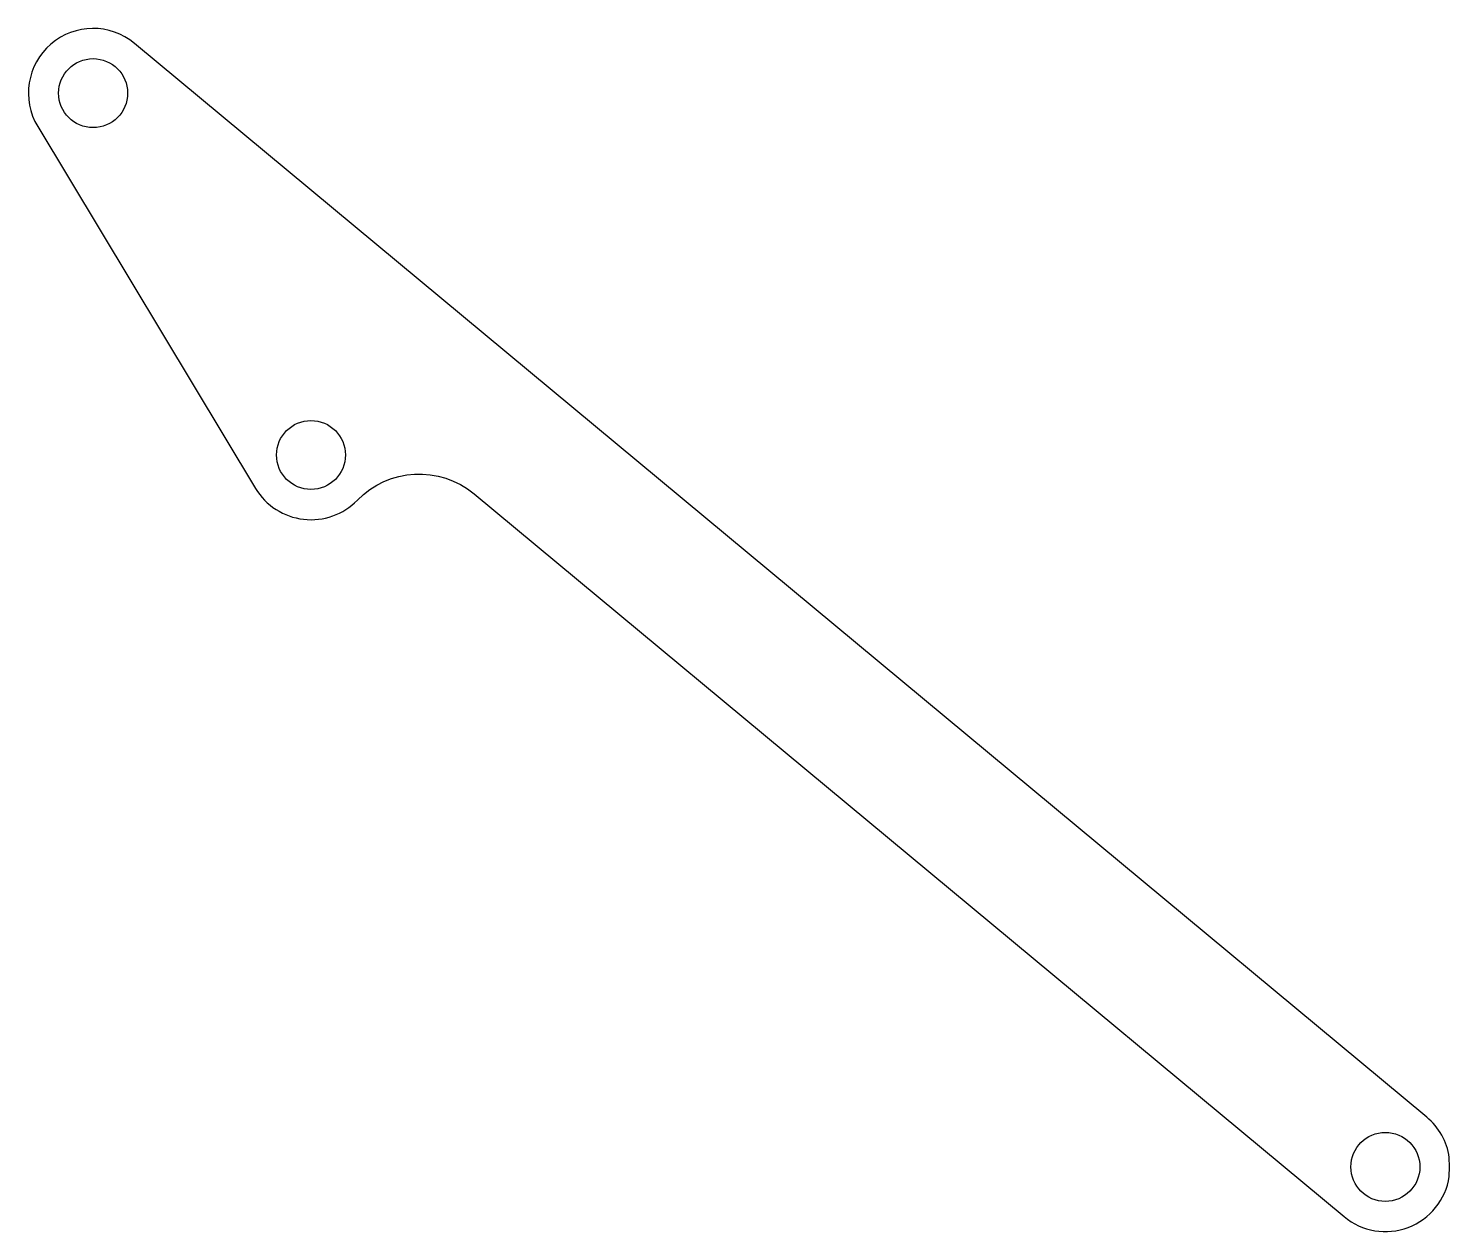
# Model space of a CAD drawing. Header units: millimetres. Extents: x 10.7 to 51.9, y -116.2 to -81.3.
import ezdxf

# ---------------------------------------------------------------- set-up
doc = ezdxf.new("R2010")
doc.units = ezdxf.units.MM
doc.layers.get('0').update_dxf_attribs({"linetype": 'CONTINUOUS'})

msp = doc.modelspace()

# ---------------------------------------------------------------- linework, layer by layer
msp.add_lwpolyline([(23.629, -94.796), (48.853, -115.747, 0.583376), (51.904, -114.588), (51.913, -114.308), (51.905, -114.028, 0.184376), (51.249, -112.862), (13.775, -81.735, 0.84489), (10.971, -84.145), (17.29, -94.636, 0.491684), (20.24, -94.976, -0.391427)], format="xyb", close=True)
for centre in [(12.577, -83.178), (18.896, -93.668), (50.051, -114.305)]:
    msp.add_circle(centre, 1)

doc.saveas('drawing.dxf')
